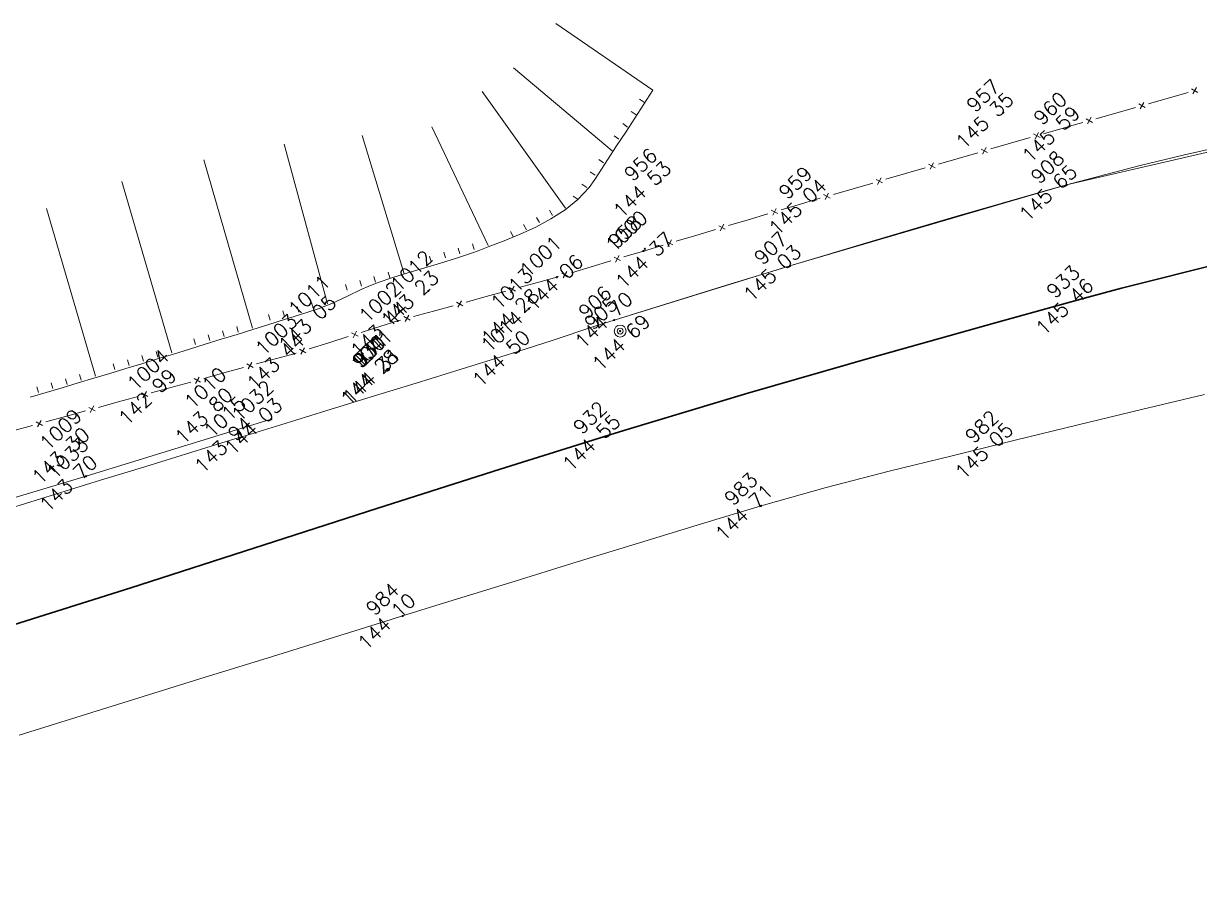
# Model space of a CAD drawing. Header units: millimetres. Extents: x -16 to 1007, y 828 to 1356.
# Drawn here: x 584.2 to 633.77, y 1068.37 to 1104.57 of the extents above; entities that cross this region are included whole.
import ezdxf
from ezdxf.enums import TextEntityAlignment as Align

# ---------------------------------------------------------------- set-up
doc = ezdxf.new("R2010")
doc.units = ezdxf.units.MM
doc.header["$LTSCALE"] = 4
doc.linetypes.add('CONTINUOUS1', pattern=[0, 0, 0])
doc.linetypes.add('DGN4', pattern=[16.364154, 8.182077, -4.091038, 0, -4.091038])
for name, color, linetype, lineweight in [('10', 7, 'CONTINUOUS1', 0), ('13', 7, 'CONTINUOUS1', 0), ('4', 7, 'CONTINUOUS1', 0)]:
    doc.layers.add(name, color=color, linetype=linetype, lineweight=lineweight)
for name, color, linetype, lineweight, true_color in [('53', 3, 'CONTINUOUS1', 0, 0x00ff00), ('54', 4, 'CONTINUOUS1', 0, 0x00ffff), ('9', 1, 'CONTINUOUS1', 0, 0xff0000)]:
    doc.layers.add(name, color=color, linetype=linetype, lineweight=lineweight, true_color=true_color)
doc.styles.get("Standard").update_dxf_attribs({"font": 'txt_____.ttf'})

msp = doc.modelspace()

# ---------------------------------------------------------------- linework, layer by layer
at = {"layer": '10', "linetype": 'Continuous', "lineweight": 0}
for p, q in [((633.699, 1101.664), (633.428, 1101.815)), ((633.488, 1101.604), (633.639, 1101.875)), ((631.482, 1101.035), (631.211, 1101.187)), ((631.271, 1100.975), (631.422, 1101.247)), ((629.266, 1100.407), (628.994, 1100.559)), ((629.054, 1100.347), (629.206, 1100.619)), ((627.052, 1099.773), (626.779, 1099.923)), ((626.84, 1099.712), (626.99, 1099.984)), ((624.838, 1099.133), (624.566, 1099.283)), ((624.627, 1099.072), (624.777, 1099.344)), ((622.625, 1098.494), (622.352, 1098.644)), ((622.413, 1098.433), (622.563, 1098.705)), ((620.2, 1097.793), (620.35, 1098.066)), ((620.411, 1097.854), (620.139, 1098.005)), ((618.198, 1097.215), (617.925, 1097.365)), ((617.986, 1097.154), (618.136, 1097.426)), ((615.989, 1096.561), (615.716, 1096.708)), ((615.779, 1096.498), (615.926, 1096.771)), ((613.782, 1095.901), (613.508, 1096.048)), ((613.571, 1095.838), (613.719, 1096.111)), ((611.575, 1095.241), (611.301, 1095.388)), ((611.364, 1095.178), (611.512, 1095.451)), ((609.094, 1094.726), (609.368, 1094.579)), ((609.304, 1094.789), (609.157, 1094.515)), ((606.888, 1094.062), (607.162, 1093.915)), ((607.098, 1094.125), (606.951, 1093.851)), ((604.671, 1093.445), (604.941, 1093.291)), ((604.883, 1093.503), (604.729, 1093.233)), ((602.449, 1092.833), (602.72, 1092.679)), ((602.661, 1092.891), (602.508, 1092.621)), ((600.228, 1092.221), (600.499, 1092.067)), ((600.44, 1092.279), (600.287, 1092.008)), ((598.234, 1091.602), (598.09, 1091.326)), ((598.024, 1091.536), (598.3, 1091.393)), ((595.827, 1090.843), (596.103, 1090.699)), ((596.037, 1090.909), (595.893, 1090.633)), ((593.612, 1090.226), (593.882, 1090.072)), ((593.824, 1090.284), (593.67, 1090.013)), ((591.389, 1089.617), (591.66, 1089.463)), ((591.602, 1089.675), (591.448, 1089.405)), ((589.167, 1089.008), (589.438, 1088.854)), ((589.379, 1089.066), (589.226, 1088.796)), ((586.946, 1088.397), (587.216, 1088.243)), ((587.158, 1088.455), (587.004, 1088.184)), ((584.725, 1087.785), (584.995, 1087.632)), ((584.937, 1087.844), (584.783, 1087.573))]:
    msp.add_line(p, q, dxfattribs=at)
for points in [[(609.099, 1092.075), (616.506, 1094.355), (628.17, 1097.77), (639.567, 1100.421), (651.572, 1102.586), (663.369, 1104.151)], [(632.455, 1101.425), (633.286, 1101.661)], [(630.238, 1100.797), (631.07, 1101.033)], [(631.624, 1101.19), (632.455, 1101.425)], [(629.407, 1100.561), (630.238, 1100.797)], [(627.192, 1099.928), (628.022, 1100.167)], [(628.022, 1100.167), (628.289, 1100.244), (628.853, 1100.404)], [(624.979, 1099.288), (625.809, 1099.528)], [(625.809, 1099.528), (626.639, 1099.768)], [(623.595, 1098.889), (624.425, 1099.128)], [(622.765, 1098.649), (623.595, 1098.889)], [(620.552, 1098.009), (621.382, 1098.249)], [(621.382, 1098.249), (622.212, 1098.489)], [(618.338, 1097.37), (619.168, 1097.61)], [(619.168, 1097.61), (619.998, 1097.85)], [(616.956, 1096.965), (617.581, 1097.151), (617.785, 1097.21)], [(614.749, 1096.305), (615.577, 1096.552)], [(616.129, 1096.717), (616.956, 1096.965)], [(613.921, 1096.057), (614.749, 1096.305)], [(611.714, 1095.397), (612.541, 1095.645)], [(612.541, 1095.645), (613.369, 1095.892)], [(610.334, 1094.985), (611.162, 1095.232)], [(608.955, 1094.569), (608.128, 1094.32)], [(610.334, 1094.985), (609.507, 1094.736)], [(608.128, 1094.32), (607.3, 1094.071)], [(605.916, 1093.674), (605.083, 1093.444)], [(606.749, 1093.905), (606.682, 1093.885), (605.916, 1093.674)], [(604.528, 1093.291), (603.695, 1093.062)], [(602.307, 1092.679), (601.474, 1092.45)], [(603.695, 1093.062), (602.862, 1092.832)], [(601.474, 1092.45), (600.641, 1092.22)], [(599.261, 1091.811), (598.437, 1091.551)], [(600.086, 1092.067), (599.976, 1092.037), (599.261, 1091.811)], [(597.064, 1091.118), (596.24, 1090.857)], [(597.887, 1091.378), (597.064, 1091.118)], [(595.69, 1090.684), (595.605, 1090.657), (594.858, 1090.453)], [(594.858, 1090.453), (594.025, 1090.225)], [(592.636, 1089.844), (591.802, 1089.616)], [(593.469, 1090.073), (592.636, 1089.844)], [(590.413, 1089.236), (590.204, 1089.179), (589.58, 1089.007)], [(591.247, 1089.464), (590.413, 1089.236)], [(588.192, 1088.625), (587.359, 1088.396)], [(589.025, 1088.855), (588.192, 1088.625)], [(586.804, 1088.243), (585.97, 1088.014)], [(584.582, 1087.632), (583.749, 1087.403)], [(585.97, 1088.014), (585.137, 1087.785)]]:
    msp.add_lwpolyline(points, dxfattribs=at)
at = {"layer": '10', "linetype": 'Continuous', "lineweight": 13}
for points in [[(635.081, 1099.475), (633.142, 1099.035), (631.209, 1098.57), (629.284, 1098.074), (628.17, 1097.77), (627.367, 1097.545), (625.454, 1097.001), (623.543, 1096.451), (621.636, 1095.892), (619.73, 1095.327), (617.826, 1094.756), (616.506, 1094.355), (615.923, 1094.178), (614.021, 1093.599), (612.121, 1093.017), (610.222, 1092.428), (609.099, 1092.075), (608.327, 1091.825), (606.441, 1091.196), (605.082, 1090.758), (604.547, 1090.593), (602.647, 1090.007), (600.747, 1089.422), (598.847, 1088.836), (596.947, 1088.25), (595.048, 1087.665), (593.401, 1087.157), (593.148, 1087.079), (591.248, 1086.493), (589.348, 1085.907), (587.448, 1085.322), (585.548, 1084.736), (583.648, 1084.15)], [(584.017, 1074.583), (586.63, 1075.395), (589.244, 1076.207), (591.858, 1077.019), (594.472, 1077.831), (597.086, 1078.643), (599.699, 1079.455), (600.18, 1079.605), (602.313, 1080.267), (604.927, 1081.078), (607.542, 1081.886), (610.158, 1082.69), (612.777, 1083.487), (615.288, 1084.242), (615.398, 1084.275), (618.033, 1085.017), (620.683, 1085.701), (623.341, 1086.355), (625.436, 1086.868), (626, 1087.007), (628.659, 1087.657), (631.319, 1088.301), (633.981, 1088.938)]]:
    msp.add_lwpolyline(points, dxfattribs=at)
at = {"layer": '10', "linetype": 'DGN4', "lineweight": 30}
msp.add_lwpolyline([(583.514, 1079.144), (588.715, 1080.788), (593.907, 1082.459), (599.097, 1084.136), (604.293, 1085.798), (608.919, 1087.245), (609.5, 1087.424), (614.724, 1088.991), (619.964, 1090.502), (625.217, 1091.974), (628.864, 1092.978), (630.481, 1093.415), (635.767, 1094.755)], dxfattribs=at)
at = {"layer": '10', "color": 4, "linetype": 'Continuous', "lineweight": 0, "true_color": 0x00ffff}
msp.add_lwpolyline([(594.635, 1087.9), (586.838, 1085.496), (566.768, 1079.49), (555.234, 1076.277), (543.611, 1073.312), (531.958, 1070.67), (524.076, 1068.982), (520.207, 1068.374)], dxfattribs=at)
at = {"layer": '13', "linetype": 'Continuous', "lineweight": 0}
for points in [[(625.479, 1100.801, 1), (625.515, 1100.836, 1), (625.479, 1100.801, 1)], [(628.271, 1100.227, 1), (628.307, 1100.262, 1), (628.271, 1100.227, 1)], [(611.041, 1097.896, 1), (611.077, 1097.931, 1), (611.041, 1097.896, 1)], [(628.152, 1097.752, 1), (628.188, 1097.787, 1), (628.152, 1097.752, 1)], [(617.563, 1097.134, 1), (617.599, 1097.169, 1), (617.563, 1097.134, 1)], [(610.374, 1095.059, 1), (610.41, 1095.094, 1), (610.374, 1095.059, 1)], [(610.316, 1094.967, 1), (610.352, 1095.002, 1), (610.316, 1094.967, 1)], [(616.488, 1094.338, 1), (616.524, 1094.373, 1), (616.488, 1094.338, 1)], [(606.664, 1093.868, 1), (606.7, 1093.902, 1), (606.664, 1093.868, 1)], [(601.247, 1093.291, 1), (601.283, 1093.326, 1), (601.247, 1093.291, 1)], [(605.478, 1092.537, 1), (605.514, 1092.571, 1), (605.478, 1092.537, 1)], [(628.846, 1092.961, 1), (628.882, 1092.996, 1), (628.846, 1092.961, 1)], [(596.892, 1092.216, 1), (596.928, 1092.251, 1), (596.892, 1092.216, 1)], [(609.081, 1092.058, 1), (609.117, 1092.092, 1), (609.081, 1092.058, 1)], [(599.958, 1092.019, 1), (599.993, 1092.054, 1), (599.958, 1092.019, 1)], [(609.33, 1091.593, 1), (609.366, 1091.628, 1), (609.33, 1091.593, 1)], [(595.587, 1090.64, 1), (595.623, 1090.674, 1), (595.587, 1090.64, 1)], [(605.064, 1090.741, 1), (605.1, 1090.775, 1), (605.064, 1090.741, 1)], [(599.544, 1089.977, 1), (599.58, 1090.012, 1), (599.544, 1089.977, 1)], [(599.546, 1089.977, 1), (599.582, 1090.012, 1), (599.546, 1089.977, 1)], [(599.568, 1089.978, 1), (599.604, 1090.013, 1), (599.568, 1089.978, 1)], [(590.186, 1089.162, 1), (590.222, 1089.196, 1), (590.186, 1089.162, 1)], [(592.529, 1088.324, 1), (592.565, 1088.359, 1), (592.529, 1088.324, 1)], [(594.617, 1087.882, 1), (594.653, 1087.917, 1), (594.617, 1087.882, 1)], [(593.383, 1087.14, 1), (593.419, 1087.174, 1), (593.383, 1087.14, 1)], [(608.901, 1087.228, 1), (608.937, 1087.263, 1), (608.901, 1087.228, 1)], [(586.498, 1086.647, 1), (586.534, 1086.681, 1), (586.498, 1086.647, 1)], [(625.418, 1086.85, 1), (625.454, 1086.885, 1), (625.418, 1086.85, 1)], [(586.82, 1085.478, 1), (586.856, 1085.513, 1), (586.82, 1085.478, 1)], [(615.27, 1084.225, 1), (615.306, 1084.26, 1), (615.27, 1084.225, 1)], [(600.162, 1079.587, 1), (600.198, 1079.622, 1), (600.162, 1079.587, 1)]]:
    msp.add_lwpolyline(points, format="xyb", dxfattribs=at)
at = {"layer": '4', "linetype": 'Continuous', "lineweight": 0}
for points in [[(606.644, 1104.572), (610.731, 1101.761)], [(604.853, 1102.7), (609.007, 1099.211)], [(610.731, 1101.761), (610.349, 1101.173), (609.966, 1100.586), (609.584, 1099.999), (609.201, 1099.412), (608.819, 1098.825), (608.436, 1098.238), (608.279, 1097.996), (608.039, 1097.664), (607.567, 1097.159), (607.026, 1096.719), (606.431, 1096.334), (605.796, 1095.995), (605.133, 1095.693), (604.457, 1095.416), (603.781, 1095.157), (603.36, 1094.997), (603.118, 1094.907), (602.452, 1094.68), (601.781, 1094.472), (601.108, 1094.274), (600.436, 1094.075), (599.769, 1093.867), (599.109, 1093.638), (598.725, 1093.49), (598.461, 1093.377), (597.828, 1093.074), (597.194, 1092.772), (596.612, 1092.548), (596.539, 1092.525), (595.871, 1092.312), (595.203, 1092.101), (594.535, 1091.891), (593.866, 1091.681), (593.197, 1091.472), (592.528, 1091.264), (591.859, 1091.056), (591.189, 1090.85), (590.519, 1090.644), (589.849, 1090.439), (589.179, 1090.235), (588.508, 1090.032), (587.838, 1089.829), (587.167, 1089.627), (586.496, 1089.426), (585.824, 1089.225), (585.153, 1089.026), (584.481, 1088.827), (584.481, 1088.827), (584.481, 1088.827)], [(603.538, 1101.711), (607.045, 1096.789)], [(610.17, 1101.385), (610.376, 1101.244)], [(609.814, 1100.869), (610.02, 1100.727)], [(601.404, 1100.224), (603.791, 1095.219)], [(609.459, 1100.352), (609.665, 1100.21)], [(598.474, 1099.856), (600.246, 1094.029)], [(609.093, 1099.843), (609.299, 1099.701)], [(595.191, 1099.486), (597.01, 1092.756)], [(591.805, 1098.828), (593.855, 1091.739)], [(608.446, 1098.836), (608.652, 1098.694)], [(608.09, 1098.319), (608.296, 1098.178)], [(588.339, 1097.92), (590.455, 1090.689)], [(607.735, 1097.802), (607.941, 1097.661)], [(607.368, 1097.293), (607.574, 1097.152)], [(585.17, 1096.775), (587.237, 1089.712)], [(606.375, 1096.705), (606.496, 1096.486)], [(605.277, 1096.1), (605.397, 1095.881)], [(605.826, 1096.403), (605.947, 1096.184)], [(604.721, 1095.809), (604.841, 1095.59)], [(602.517, 1095.107), (602.587, 1094.867)], [(603.119, 1095.283), (603.189, 1095.043)], [(601.309, 1094.767), (601.379, 1094.527)], [(601.915, 1094.93), (601.985, 1094.691)], [(599.574, 1094.093), (599.644, 1093.853)], [(597.764, 1093.577), (597.835, 1093.337)], [(598.37, 1093.74), (598.44, 1093.5)], [(598.972, 1093.916), (599.042, 1093.676)], [(595.736, 1092.643), (595.806, 1092.403)], [(596.338, 1092.819), (596.408, 1092.58)], [(594.528, 1092.304), (594.598, 1092.064)], [(595.133, 1092.467), (595.204, 1092.227)], [(592.581, 1091.627), (592.651, 1091.387)], [(593.183, 1091.803), (593.253, 1091.563)], [(591.373, 1091.288), (591.444, 1091.048)], [(591.979, 1091.451), (592.049, 1091.211)], [(589.783, 1090.752), (589.853, 1090.512)], [(587.973, 1090.237), (588.043, 1089.997)], [(588.579, 1090.4), (588.649, 1090.16)], [(589.181, 1090.576), (589.251, 1090.336)], [(585.962, 1089.6), (586.033, 1089.36)], [(586.564, 1089.776), (586.634, 1089.536)], [(584.755, 1089.26), (584.825, 1089.02)], [(585.36, 1089.424), (585.431, 1089.184)]]:
    msp.add_lwpolyline(points, dxfattribs=at)
at = {"layer": '53', "linetype": 'Continuous', "lineweight": 0}
for points in [[(625.479, 1100.801, 1), (625.515, 1100.836, 1), (625.479, 1100.801, 1)], [(628.271, 1100.227, 1), (628.307, 1100.262, 1), (628.271, 1100.227, 1)], [(611.041, 1097.896, 1), (611.077, 1097.931, 1), (611.041, 1097.896, 1)], [(628.152, 1097.752, 1), (628.188, 1097.787, 1), (628.152, 1097.752, 1)], [(617.563, 1097.134, 1), (617.599, 1097.169, 1), (617.563, 1097.134, 1)], [(610.374, 1095.059, 1), (610.41, 1095.094, 1), (610.374, 1095.059, 1)], [(610.316, 1094.967, 1), (610.352, 1095.002, 1), (610.316, 1094.967, 1)], [(616.488, 1094.338, 1), (616.524, 1094.373, 1), (616.488, 1094.338, 1)], [(628.846, 1092.961, 1), (628.882, 1092.996, 1), (628.846, 1092.961, 1)], [(609.081, 1092.058, 1), (609.117, 1092.092, 1), (609.081, 1092.058, 1)], [(609.33, 1091.593, 1), (609.366, 1091.628, 1), (609.33, 1091.593, 1)], [(599.518, 1089.944, 1), (599.608, 1090.031, 1), (599.518, 1089.944, 1)], [(599.544, 1089.977, 1), (599.58, 1090.012, 1), (599.544, 1089.977, 1)], [(599.546, 1089.977, 1), (599.582, 1090.012, 1), (599.546, 1089.977, 1)], [(608.901, 1087.228, 1), (608.937, 1087.263, 1), (608.901, 1087.228, 1)], [(625.418, 1086.85, 1), (625.454, 1086.885, 1), (625.418, 1086.85, 1)], [(615.27, 1084.225, 1), (615.306, 1084.26, 1), (615.27, 1084.225, 1)], [(600.162, 1079.587, 1), (600.198, 1079.622, 1), (600.162, 1079.587, 1)]]:
    msp.add_lwpolyline(points, format="xyb", dxfattribs=at)
at = {"layer": '54', "linetype": 'Continuous', "lineweight": 0}
for points in [[(606.664, 1093.868, 1), (606.7, 1093.902, 1), (606.664, 1093.868, 1)], [(601.247, 1093.291, 1), (601.283, 1093.326, 1), (601.247, 1093.291, 1)], [(605.478, 1092.537, 1), (605.514, 1092.571, 1), (605.478, 1092.537, 1)], [(596.892, 1092.216, 1), (596.928, 1092.251, 1), (596.892, 1092.216, 1)], [(599.958, 1092.019, 1), (599.993, 1092.054, 1), (599.958, 1092.019, 1)], [(595.587, 1090.64, 1), (595.623, 1090.674, 1), (595.587, 1090.64, 1)], [(605.064, 1090.741, 1), (605.1, 1090.775, 1), (605.064, 1090.741, 1)], [(599.568, 1089.978, 1), (599.604, 1090.013, 1), (599.568, 1089.978, 1)], [(590.186, 1089.162, 1), (590.222, 1089.196, 1), (590.186, 1089.162, 1)], [(592.529, 1088.324, 1), (592.565, 1088.359, 1), (592.529, 1088.324, 1)], [(594.617, 1087.882, 1), (594.653, 1087.917, 1), (594.617, 1087.882, 1)], [(593.383, 1087.14, 1), (593.419, 1087.174, 1), (593.383, 1087.14, 1)], [(586.498, 1086.647, 1), (586.534, 1086.681, 1), (586.498, 1086.647, 1)], [(586.82, 1085.478, 1), (586.856, 1085.513, 1), (586.82, 1085.478, 1)]]:
    msp.add_lwpolyline(points, format="xyb", dxfattribs=at)
at = {"layer": '9', "linetype": 'Continuous', "lineweight": 0}
for radius in [0.25, 0.125]:
    msp.add_circle((609.348, 1091.61), radius, dxfattribs=at)

# ---------------------------------------------------------------- texts
at = {"layer": '13', "linetype": 'Continuous', "lineweight": 0}
for s, p in [('145 35 ', (625.071, 1100.408)), ('145 59 ', (627.863, 1099.834)), ('144 53 ', (610.634, 1097.503)), ('145 65 ', (627.744, 1097.359)), ('145 04 ', (617.191, 1096.775)), ('144 37 ', (610.721, 1094.521)), ('145 03 ', (616.117, 1093.979)), ('144 06 ', (606.933, 1093.582)), ('143 23 ', (600.839, 1092.898)), ('145 46 ', (628.439, 1092.568)), ('143 05 ', (596.52, 1091.858)), ('144 28 ', (605.071, 1092.143)), ('144 70 ', (609.018, 1091.997)), ('143 44 ', (599.55, 1091.626)), ('144 69 ', (609.747, 1091.056)), ('144 50 ', (604.692, 1090.382)), ('143 44 ', (595.18, 1090.246)), ('144 28 ', (599.137, 1089.583)), ('144 28 ', (599.139, 1089.584)), ('144 31 ', (599.233, 1089.654)), ('142 99 ', (589.779, 1088.768)), ('143 80 ', (592.158, 1087.966)), ('144 03 ', (594.245, 1087.524)), ('143 94 ', (592.975, 1086.746)), ('144 55 ', (608.493, 1086.834)), ('145 05 ', (625.047, 1086.492)), ('143 30 ', (586.126, 1086.288)), ('143 70 ', (586.449, 1085.12)), ('144 71 ', (614.934, 1083.901)), ('144 10 ', (599.863, 1079.298))]:
    msp.add_text(s, height=0.6, rotation=44, dxfattribs=at).set_placement(p, align=Align.CENTER)
at = {"layer": '53', "linetype": 'Continuous', "lineweight": 0}
for s, p in [('957', (624.86, 1101.316)), ('960', (627.688, 1100.776)), ('956', (610.423, 1098.411)), ('908', (627.569, 1098.302)), ('959', (616.944, 1097.649)), ('1000', (609.826, 1095.606)), ('958', (609.755, 1095.574)), ('907', (615.905, 1094.888)), ('933', (628.228, 1093.476)), ('906', (608.498, 1092.607)), ('905', (608.748, 1092.142)), ('930', (598.961, 1090.526)), ('931', (598.999, 1090.561)), ('E11', (599.081, 1090.634)), ('932', (608.282, 1087.743)), ('982', (624.8, 1087.365)), ('983', (614.651, 1084.74)), ('984', (599.544, 1080.102))]:
    msp.add_text(s, height=0.6, rotation=44, dxfattribs=at).set_placement(p, align=Align.CENTER)
at = {"layer": '54', "linetype": 'Continuous', "lineweight": 0}
for s, p in [('1001', (606.211, 1094.542)), ('1012', (600.757, 1093.93)), ('1013', (604.988, 1093.176)), ('1011', (596.452, 1092.904)), ('1002', (599.432, 1092.624)), ('1003', (595.061, 1091.244)), ('1014', (604.574, 1091.38)), ('1041', (599.078, 1090.617)), ('1004', (589.66, 1089.766)), ('1010', (592.075, 1088.998)), ('1032', (594.055, 1088.452)), ('1015', (592.893, 1087.779)), ('1009', (585.972, 1087.251)), ('1033', (586.259, 1086.048))]:
    msp.add_text(s, height=0.6, rotation=44, dxfattribs=at).set_placement(p, align=Align.CENTER)

doc.saveas('drawing.dxf')
